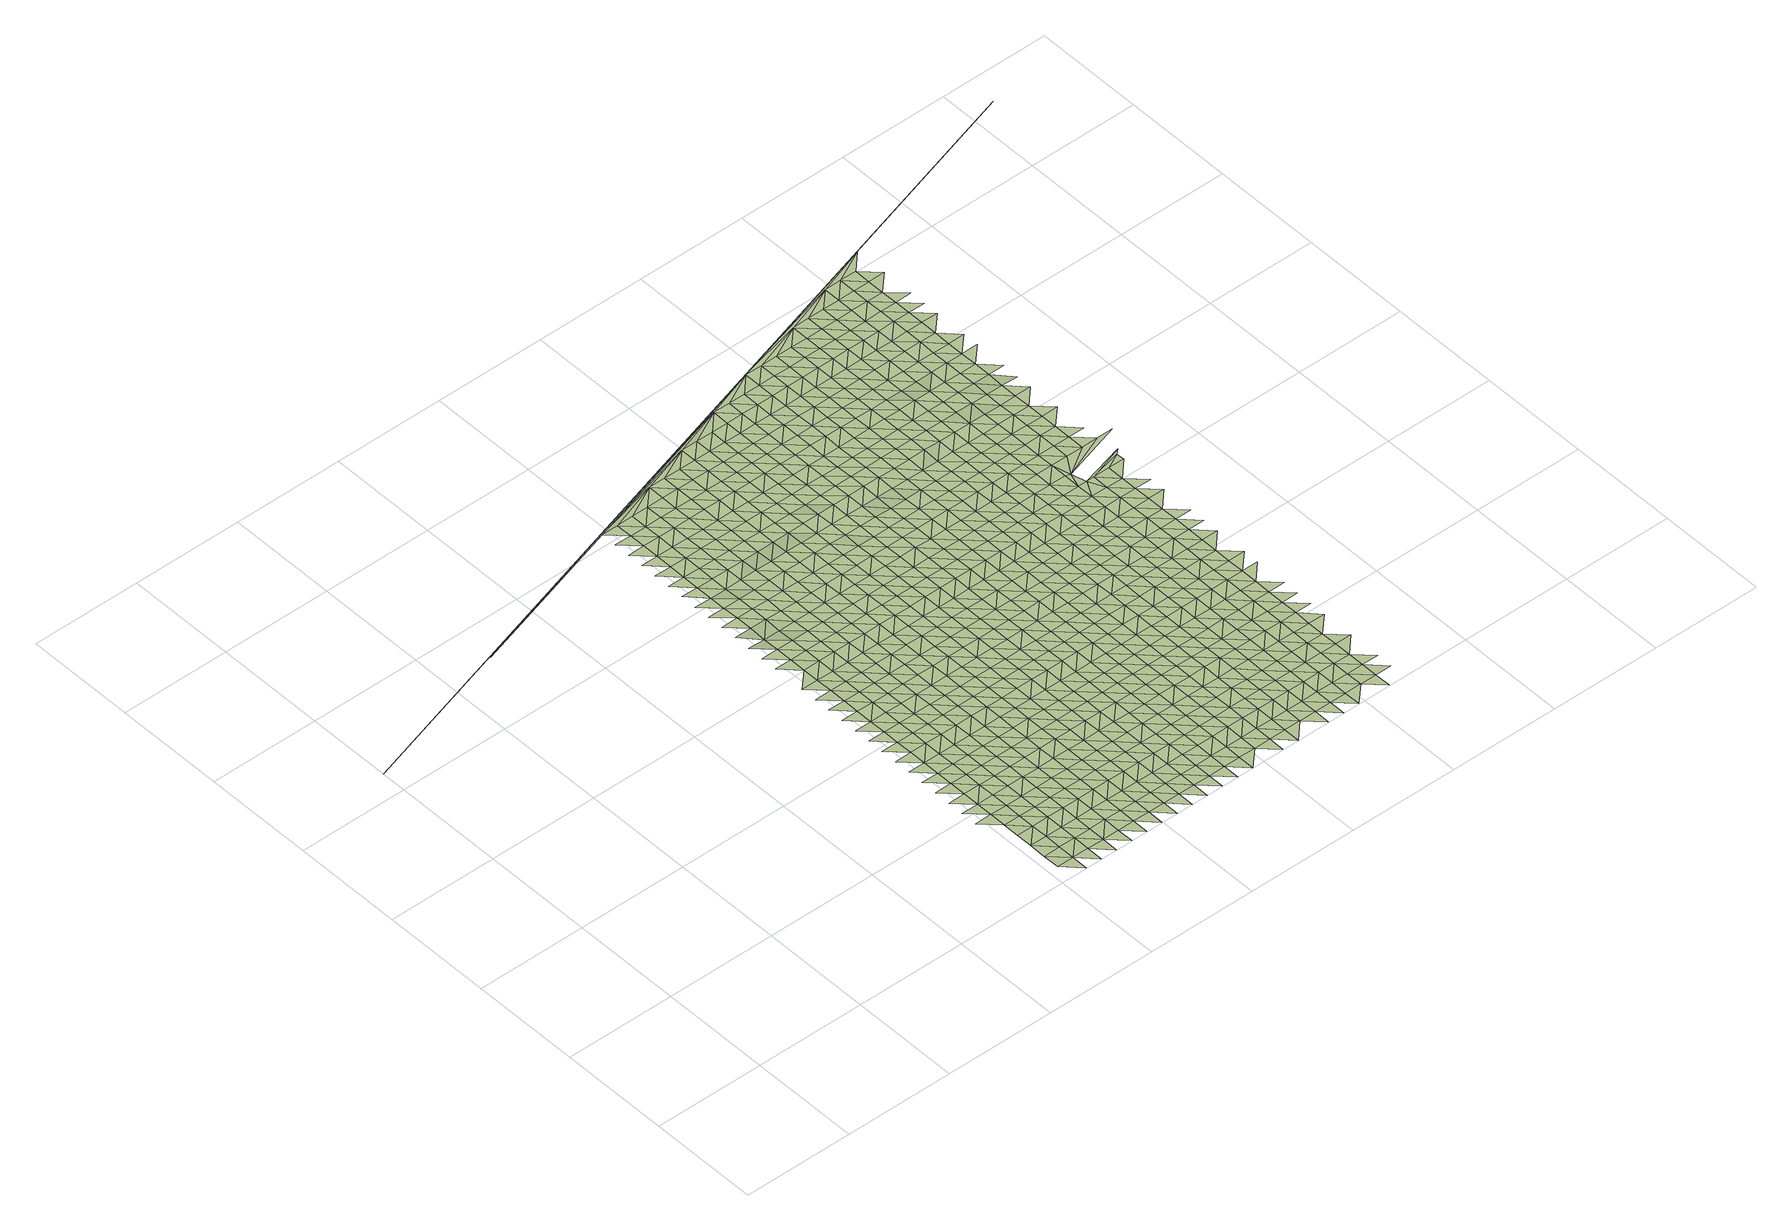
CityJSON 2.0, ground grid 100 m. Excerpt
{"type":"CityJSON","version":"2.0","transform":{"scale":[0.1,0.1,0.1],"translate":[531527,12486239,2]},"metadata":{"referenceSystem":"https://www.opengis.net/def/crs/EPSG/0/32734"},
"CityObjects":{
"terrain1":{"type":"TINRelief","geometry":[{"type":"CompositeSurface","lod":"1","boundaries":[[[0,1,2]],[[3,2,1]],[[4,5,0]],[[2,4,0]],[[6,7,8]],[[9,5,10]],[[4,11,5]],[[9,10,8]],[[12,13,6]],[[5,11,10]],[[4,2,14]],[[2,15,16]],[[6,8,17]],[[18,19,12]],[[11,4,14]],[[8,10,17]],[[2,16,14]],[[12,6,20]],[[21,22,18]],[[17,20,6]],[[11,23,10]],[[14,24,11]],[[25,26,21]],[[18,12,27]],[[10,23,17]],[[12,20,28]],[[11,24,23]],[[16,29,14]],[[18,27,21]],[[30,31,25]],[[12,28,27]],[[32,29,16]],[[20,17,33]],[[24,14,34]],[[33,17,23]],[[25,21,35]],[[36,37,30]],[[29,34,14]],[[28,20,38]],[[21,27,35]],[[38,20,33]],[[30,25,39]],[[23,24,40]],[[41,36,42]],[[34,43,24]],[[28,44,27]],[[35,39,25]],[[23,40,33]],[[44,28,38]],[[24,43,40]],[[45,46,42]],[[36,30,47]],[[27,48,35]],[[34,29,49]],[[30,39,50]],[[51,52,29]],[[38,33,53]],[[48,27,44]],[[36,47,42]],[[43,34,49]],[[54,55,45]],[[30,50,47]],[[33,40,53]],[[29,52,49]],[[39,35,56]],[[56,35,48]],[[45,42,57]],[[58,44,38]],[[59,60,54]],[[53,61,38]],[[39,62,50]],[[43,63,40]],[[42,47,57]],[[49,64,43]],[[44,58,48]],[[39,56,62]],[[58,38,61]],[[54,45,65]],[[40,63,53]],[[66,59,67]],[[43,64,63]],[[49,52,68]],[[57,65,45]],[[50,69,47]],[[56,48,70]],[[62,71,50]],[[72,68,52]],[[61,53,73]],[[74,75,67]],[[58,70,48]],[[59,54,76]],[[47,69,57]],[[77,64,49]],[[54,65,78]],[[50,71,69]],[[73,53,63]],[[62,56,79]],[[68,77,49]],[[59,76,67]],[[61,80,58]],[[81,74,82]],[[54,78,76]],[[70,79,56]],[[65,57,83]],[[80,61,73]],[[84,71,62]],[[63,64,85]],[[86,81,82]],[[83,57,69]],[[77,87,64]],[[74,67,88]],[[89,70,58]],[[79,84,62]],[[78,65,90]],[[63,85,73]],[[67,76,88]],[[89,58,80]],[[64,87,85]],[[77,68,91]],[[90,65,83]],[[74,92,82]],[[69,71,93]],[[70,94,79]],[[95,96,86]],[[84,97,71]],[[68,98,91]],[[78,99,76]],[[80,73,100]],[[92,74,88]],[[94,70,89]],[[69,93,83]],[[87,77,101]],[[99,78,90]],[[71,97,93]],[[73,85,100]],[[84,79,102]],[[103,104,95]],[[91,101,77]],[[105,86,82]],[[76,106,88]],[[89,80,107]],[[92,108,82]],[[79,94,102]],[[90,83,109]],[[106,76,99]],[[100,107,80]],[[86,105,95]],[[97,84,110]],[[87,111,85]],[[112,113,103]],[[105,82,108]],[[83,93,109]],[[87,101,114]],[[115,92,88]],[[102,110,84]],[[94,89,116]],[[85,111,100]],[[115,88,106]],[[89,107,117]],[[87,114,111]],[[103,95,118]],[[99,90,119]],[[101,91,120]],[[121,122,112]],[[109,123,90]],[[108,92,124]],[[93,97,125]],[[94,116,102]],[[95,105,118]],[[97,110,126]],[[89,117,116]],[[120,91,127]],[[106,99,119]],[[107,100,128]],[[92,115,124]],[[119,90,123]],[[112,103,129]],[[93,125,109]],[[114,101,130]],[[131,132,121]],[[97,126,125]],[[128,100,111]],[[110,102,133]],[[118,129,103]],[[130,101,120]],[[105,108,134]],[[106,135,115]],[[117,107,136]],[[124,137,108]],[[133,102,116]],[[123,109,138]],[[139,140,131]],[[119,135,106]],[[136,107,128]],[[121,112,141]],[[105,134,118]],[[126,110,142]],[[111,114,143]],[[112,129,144]],[[134,108,137]],[[138,109,125]],[[114,130,145]],[[124,115,146]],[[142,110,133]],[[121,141,131]],[[123,147,119]],[[116,117,148]],[[111,143,128]],[[149,150,139]],[[112,144,141]],[[135,146,115]],[[117,136,151]],[[114,145,143]],[[129,118,152]],[[130,120,153]],[[147,123,138]],[[154,137,124]],[[125,126,155]],[[133,116,148]],[[152,118,134]],[[126,142,156]],[[117,151,148]],[[120,157,153]],[[139,131,158]],[[119,159,135]],[[136,128,160]],[[161,162,149]],[[146,154,124]],[[144,129,163]],[[125,155,138]],[[130,164,145]],[[131,141,158]],[[119,147,159]],[[126,156,155]],[[128,143,160]],[[163,129,152]],[[164,130,153]],[[165,149,139]],[[166,134,137]],[[167,146,135]],[[142,133,168]],[[136,169,151]],[[170,171,161]],[[154,172,137]],[[148,173,133]],[[144,174,141]],[[147,138,175]],[[158,165,139]],[[167,135,159]],[[169,136,160]],[[134,166,152]],[[168,156,142]],[[143,145,176]],[[174,144,163]],[[166,137,172]],[[138,155,175]],[[133,173,168]],[[164,177,145]],[[149,178,161]],[[148,151,179]],[[180,170,181]],[[141,182,158]],[[154,146,183]],[[147,184,159]],[[143,176,160]],[[165,178,149]],[[146,167,185]],[[169,179,151]],[[145,177,176]],[[163,152,186]],[[187,155,156]],[[188,164,153]],[[182,141,174]],[[184,147,175]],[[189,170,161]],[[172,154,183]],[[190,173,148]],[[191,192,181]],[[152,166,186]],[[146,185,183]],[[156,168,187]],[[153,193,188]],[[194,165,158]],[[195,169,160]],[[161,178,189]],[[179,190,148]],[[174,163,196]],[[167,159,197]],[[155,198,175]],[[177,164,199]],[[194,158,182]],[[184,200,159]],[[195,160,176]],[[168,173,201]],[[202,203,191]],[[186,196,163]],[[198,155,187]],[[164,188,199]],[[181,170,204]],[[178,165,205]],[[166,172,206]],[[185,167,197]],[[179,169,207]],[[170,189,208]],[[183,209,172]],[[197,159,200]],[[190,201,173]],[[210,182,174]],[[211,184,175]],[[165,194,205]],[[169,195,207]],[[191,181,204]],[[166,206,186]],[[168,212,187]],[[176,177,213]],[[214,202,215]],[[170,208,204]],[[174,196,210]],[[206,172,209]],[[211,175,198]],[[199,216,177]],[[185,217,183]],[[201,212,168]],[[189,178,218]],[[219,194,182]],[[200,184,220]],[[221,190,179]],[[176,213,195]],[[205,222,178]],[[197,217,185]],[[207,223,179]],[[177,216,213]],[[196,186,224]],[[225,198,187]],[[199,188,226]],[[227,228,215]],[[210,219,182]],[[184,211,220]],[[202,191,229]],[[208,189,218]],[[209,183,230]],[[190,221,201]],[[204,231,191]],[[222,218,178]],[[224,186,206]],[[212,225,187]],[[179,223,221]],[[226,188,232]],[[205,194,233]],[[207,195,234]],[[217,230,183]],[[215,202,229]],[[196,235,210]],[[197,200,236]],[[237,211,198]],[[238,216,199]],[[191,231,229]],[[219,233,194]],[[220,239,200]],[[234,195,213]],[[208,240,204]],[[212,201,241]],[[235,196,224]],[[225,237,198]],[[226,238,199]],[[242,222,205]],[[243,206,209]],[[217,197,236]],[[244,223,207]],[[218,240,208]],[[230,245,209]],[[236,200,239]],[[201,221,241]],[[246,247,228]],[[227,215,248]],[[219,210,249]],[[220,211,250]],[[233,242,205]],[[234,244,207]],[[231,204,251]],[[206,243,224]],[[225,212,252]],[[216,253,213]],[[229,248,215]],[[235,249,210]],[[243,209,245]],[[237,250,211]],[[238,254,216]],[[240,251,204]],[[241,252,212]],[[255,218,222]],[[256,233,219]],[[230,217,257]],[[258,239,220]],[[221,223,259]],[[253,234,213]],[[242,260,222]],[[236,261,217]],[[244,262,223]],[[216,254,253]],[[235,224,263]],[[238,226,264]],[[248,265,227]],[[256,219,249]],[[250,258,220]],[[229,231,266]],[[218,255,240]],[[245,230,257]],[[237,225,267]],[[221,259,241]],[[251,268,231]],[[255,222,260]],[[263,224,243]],[[217,261,257]],[[225,252,269]],[[223,262,259]],[[226,270,264]],[[236,239,271]],[[228,227,272]],[[248,229,266]],[[242,233,273]],[[274,249,235]],[[237,267,250]],[[244,234,275]],[[254,238,276]],[[231,268,266]],[[233,256,277]],[[258,271,239]],[[225,269,267]],[[234,253,278]],[[251,240,279]],[[252,241,280]],[[263,274,235]],[[264,276,238]],[[260,242,273]],[[243,245,281]],[[282,261,236]],[[262,244,275]],[[240,255,279]],[[233,277,273]],[[257,283,245]],[[280,241,259]],[[234,278,275]],[[258,250,284]],[[254,285,253]],[[271,282,236]],[[265,248,286]],[[268,251,287]],[[256,249,288]],[[281,263,243]],[[269,252,289]],[[266,290,248]],[[274,291,249]],[[281,245,283]],[[250,267,284]],[[285,254,276]],[[257,261,292]],[[279,287,251]],[[289,252,280]],[[265,272,227]],[[255,260,293]],[[277,256,288]],[[271,258,294]],[[295,259,262]],[[278,253,296]],[[248,290,286]],[[273,297,260]],[[288,249,291]],[[282,292,261]],[[275,298,262]],[[266,268,299]],[[300,276,264]],[[284,294,258]],[[296,253,285]],[[255,293,279]],[[274,263,301]],[[302,283,257]],[[269,303,267]],[[259,295,280]],[[268,287,299]],[[293,260,297]],[[263,281,304]],[[269,289,305]],[[262,298,295]],[[306,300,264]],[[277,307,273]],[[278,308,275]],[[292,302,257]],[[309,290,266]],[[291,274,301]],[[282,271,310]],[[267,303,284]],[[288,307,277]],[[263,304,301]],[[271,294,311]],[[269,305,303]],[[308,278,296]],[[287,279,312]],[[283,313,281]],[[289,280,314]],[[315,285,276]],[[299,309,266]],[[300,316,276]],[[297,273,317]],[[282,310,292]],[[298,275,318]],[[312,279,293]],[[302,313,283]],[[271,311,310]],[[280,295,314]],[[265,286,272]],[[286,290,319]],[[294,284,320]],[[285,315,296]],[[307,317,273]],[[318,275,308]],[[315,276,316]],[[287,321,299]],[[288,291,322]],[[323,304,281]],[[289,324,305]],[[309,319,290]],[[301,325,291]],[[320,284,303]],[[302,292,326]],[[298,327,295]],[[300,306,328]],[[321,287,312]],[[313,323,281]],[[324,289,314]],[[329,293,297]],[[307,288,322]],[[311,294,330]],[[308,296,331]],[[317,332,297]],[[322,291,325]],[[292,310,326]],[[327,298,318]],[[309,299,333]],[[301,304,334]],[[316,300,328]],[[319,335,286]],[[330,294,320]],[[296,315,331]],[[293,329,312]],[[313,302,336]],[[303,305,337]],[[295,338,314]],[[321,333,299]],[[329,297,332]],[[323,334,304]],[[324,339,305]],[[311,340,310]],[[341,318,308]],[[272,286,335]],[[326,336,302]],[[338,295,327]],[[342,319,309]],[[317,307,343]],[[344,325,301]],[[303,337,320]],[[322,345,307]],[[340,311,330]],[[305,339,337]],[[331,341,308]],[[321,312,346]],[[347,324,314]],[[315,316,348]],[[272,349,228]],[[342,309,333]],[[334,344,301]],[[328,350,316]],[[332,317,343]],[[323,313,351]],[[310,352,326]],[[318,353,327]],[[346,312,329]],[[307,345,343]],[[313,336,354]],[[314,338,347]],[[322,325,355]],[[330,320,356]],[[315,348,331]],[[352,310,340]],[[341,353,318]],[[348,316,350]],[[335,319,357]],[[358,333,321]],[[323,351,334]],[[339,324,359]],[[319,342,360]],[[344,355,325]],[[313,354,351]],[[320,337,356]],[[336,326,361]],[[362,338,327]],[[346,358,321]],[[324,347,359]],[[272,335,357]],[[329,332,363]],[[364,345,322]],[[365,341,331]],[[319,360,357]],[[343,366,332]],[[361,326,352]],[[327,353,362]],[[344,334,367]],[[368,340,330]],[[369,350,328]],[[355,364,322]],[[356,370,330]],[[365,331,348]],[[342,333,371]],[[363,346,329]],[[336,372,354]],[[337,339,373]],[[347,338,374]],[[358,375,333]],[[363,332,366]],[[334,351,367]],[[359,376,339]],[[328,377,369]],[[343,345,378]],[[340,368,352]],[[353,341,379]],[[336,361,372]],[[368,330,370]],[[362,374,338]],[[360,342,371]],[[355,344,380]],[[337,373,356]],[[357,381,272]],[[371,333,375]],[[364,378,345]],[[339,376,373]],[[341,365,379]],[[359,347,382]],[[383,348,350]],[[367,380,344]],[[369,384,350]],[[358,346,385]],[[386,366,343]],[[354,387,351]],[[361,352,388]],[[346,363,389]],[[372,390,354]],[[374,382,347]],[[360,391,357]],[[370,356,392]],[[362,353,393]],[[348,383,365]],[[378,386,343]],[[368,388,352]],[[379,394,353]],[[383,350,384]],[[375,358,385]],[[364,355,395]],[[351,387,367]],[[396,376,359]],[[371,391,360]],[[346,389,385]],[[355,380,397]],[[354,390,387]],[[392,356,373]],[[363,366,398]],[[372,361,399]],[[374,362,393]],[[382,396,359]],[[393,353,394]],[[381,357,400]],[[364,395,378]],[[370,401,368]],[[379,365,402]],[[386,398,366]],[[355,397,395]],[[388,399,361]],[[380,367,403]],[[404,384,369]],[[391,400,357]],[[401,370,392]],[[383,402,365]],[[371,375,405]],[[406,389,363]],[[407,390,372]],[[373,376,408]],[[382,374,409]],[[385,410,375]],[[403,367,387]],[[396,411,376]],[[404,369,412]],[[381,349,272]],[[386,378,413]],[[368,414,388]],[[415,394,379]],[[398,406,363]],[[399,407,372]],[[393,409,374]],[[391,371,405]],[[397,380,416]],[[373,408,392]],[[400,417,381]],[[405,375,410]],[[378,395,413]],[[368,401,414]],[[376,411,408]],[[402,415,379]],[[385,389,418]],[[396,382,419]],[[383,384,420]],[[416,380,403]],[[384,404,421]],[[398,386,422]],[[387,390,423]],[[424,399,388]],[[394,425,393]],[[406,418,389]],[[407,426,390]],[[382,409,419]],[[397,427,395]],[[401,392,428]],[[420,402,383]],[[349,429,228]],[[413,422,386]],[[424,388,414]],[[415,425,394]],[[420,384,421]],[[400,391,430]],[[431,410,385]],[[387,423,403]],[[411,396,432]],[[405,433,391]],[[427,397,416]],[[390,426,423]],[[392,408,428]],[[434,409,393]],[[404,412,435]],[[418,431,385]],[[419,432,396]],[[349,381,417]],[[417,400,430]],[[406,398,436]],[[395,437,413]],[[407,399,438]],[[401,439,414]],[[391,433,430]],[[398,422,440]],[[399,424,441]],[[425,434,393]],[[405,410,442]],[[416,403,443]],[[444,408,411]],[[415,402,445]],[[435,421,404]],[[437,395,427]],[[439,401,428]],[[402,420,446]],[[406,436,418]],[[426,407,438]],[[419,409,447]],[[431,442,410]],[[398,440,436]],[[403,423,443]],[[399,441,438]],[[411,432,444]],[[422,413,448]],[[425,415,445]],[[434,447,409]],[[402,446,445]],[[449,433,405]],[[424,414,450]],[[408,451,428]],[[430,452,417]],[[448,413,437]],[[439,453,414]],[[431,418,454]],[[455,427,416]],[[456,432,419]],[[420,421,457]],[[442,449,405]],[[443,458,416]],[[451,408,444]],[[421,435,459]],[[422,460,440]],[[426,461,423]],[[441,424,450]],[[452,349,417]],[[418,436,454]],[[438,462,426]],[[450,414,453]],[[447,456,419]],[[430,433,463]],[[427,455,437]],[[464,439,428]],[[465,434,425]],[[446,420,457]],[[422,448,460]],[[455,416,458]],[[445,466,425]],[[457,421,459]],[[442,431,467]],[[423,461,443]],[[432,468,444]],[[449,463,433]],[[426,462,461]],[[464,428,451]],[[441,469,438]],[[434,465,447]],[[454,467,431]],[[456,468,432]],[[425,466,465]],[[470,452,430]],[[440,471,436]],[[448,437,472]],[[453,439,473]],[[446,474,445]],[[460,475,440]],[[450,469,441]],[[458,443,476]],[[477,451,444]],[[478,459,435]],[[463,470,430]],[[455,472,437]],[[439,464,473]],[[457,474,446]],[[449,442,479]],[[436,471,454]],[[462,438,480]],[[456,447,481]],[[442,467,482]],[[440,475,471]],[[476,443,461]],[[468,477,444]],[[435,483,478]],[[460,448,484]],[[466,445,485]],[[469,480,438]],[[447,465,481]],[[486,349,452]],[[449,479,463]],[[458,487,455]],[[450,453,488]],[[489,464,451]],[[470,490,452]],[[442,482,479]],[[472,484,448]],[[473,491,453]],[[474,485,445]],[[467,454,492]],[[493,468,456]],[[494,457,459]],[[487,458,476]],[[477,489,451]],[[459,478,495]],[[496,475,460]],[[461,462,497]],[[469,450,488]],[[486,452,490]],[[492,454,471]],[[480,498,462]],[[488,453,491]],[[481,493,456]],[[470,463,499]],[[500,472,455]],[[473,464,501]],[[465,466,502]],[[457,494,474]],[[484,496,460]],[[485,503,466]],[[494,459,495]],[[482,467,504]],[[461,497,476]],[[468,505,477]],[[463,479,499]],[[500,455,487]],[[462,498,497]],[[489,501,464]],[[465,502,481]],[[228,429,246]],[[504,467,492]],[[493,505,468]],[[466,503,502]],[[490,470,506]],[[471,475,507]],[[472,508,484]],[[480,469,509]],[[510,491,473]],[[485,474,511]],[[496,512,475]],[[488,513,469]],[[482,514,479]],[[487,476,515]],[[478,516,495]],[[499,506,470]],[[508,472,500]],[[501,510,473]],[[474,494,511]],[[471,507,492]],[[498,480,509]],[[477,517,489]],[[481,518,493]],[[514,482,504]],[[475,512,507]],[[476,497,515]],[[469,513,509]],[[505,519,477]],[[478,520,516]],[[496,484,521]],[[488,491,522]],[[503,485,523]],[[518,481,502]],[[486,490,524]],[[479,525,499]],[[500,487,526]],[[490,506,527]],[[484,508,521]],[[510,522,491]],[[477,519,517]],[[511,523,485]],[[504,492,528]],[[501,489,529]],[[505,493,530]],[[494,495,531]],[[525,479,514]],[[515,526,487]],[[516,532,495]],[[349,486,429]],[[512,496,533]],[[498,534,497]],[[535,513,488]],[[502,503,536]],[[524,490,527]],[[492,507,528]],[[509,537,498]],[[493,518,530]],[[506,499,538]],[[510,501,529]],[[494,531,511]],[[521,533,496]],[[522,535,488]],[[489,517,529]],[[503,523,536]],[[531,495,532]],[[508,500,539]],[[497,534,515]],[[519,505,540]],[[538,499,525]],[[500,526,541]],[[498,537,534]],[[542,514,504]],[[509,513,543]],[[544,518,502]],[[528,545,504]],[[530,540,505]],[[506,546,527]],[[507,512,547]],[[508,539,521]],[[523,511,548]],[[512,533,549]],[[500,541,539]],[[535,543,513]],[[536,544,502]],[[514,542,525]],[[526,515,550]],[[551,522,510]],[[517,519,552]],[[532,516,553]],[[506,538,546]],[[542,504,545]],[[529,554,510]],[[548,511,531]],[[507,547,528]],[[555,537,509]],[[530,518,556]],[[512,549,547]],[[550,515,534]],[[552,519,540]],[[557,553,516]],[[486,524,429]],[[533,521,558]],[[522,551,535]],[[523,559,536]],[[543,555,509]],[[510,554,551]],[[544,556,518]],[[560,524,527]],[[538,525,561]],[[526,562,541]],[[529,517,563]],[[546,564,527]],[[558,521,539]],[[559,523,548]],[[545,528,565]],[[566,540,530]],[[567,531,532]],[[542,561,525]],[[562,526,550]],[[563,517,552]],[[553,568,532]],[[549,533,569]],[[534,537,570]],[[543,535,571]],[[544,536,572]],[[560,527,564]],[[565,528,547]],[[555,573,537]],[[556,566,530]],[[546,538,574]],[[575,554,529]],[[531,567,548]],[[569,533,558]],[[535,551,571]],[[559,572,536]],[[567,532,568]],[[545,576,542]],[[539,541,577]],[[534,570,550]],[[561,574,538]],[[541,562,578]],[[537,573,570]],[[563,575,529]],[[579,555,543]],[[552,540,580]],[[581,556,544]],[[553,557,582]],[[524,560,429]],[[576,545,565]],[[566,583,540]],[[584,564,546]],[[547,549,585]],[[558,539,577]],[[586,587,246]],[[559,548,588]],[[549,569,589]],[[541,578,577]],[[571,579,543]],[[581,544,572]],[[542,590,561]],[[550,591,562]],[[551,554,592]],[[580,563,552]],[[568,553,582]],[[574,584,546]],[[575,593,554]],[[580,540,583]],[[588,548,567]],[[547,585,565]],[[555,594,573]],[[542,576,590]],[[549,589,585]],[[550,570,591]],[[551,592,571]],[[566,556,595]],[[596,572,559]],[[579,594,555]],[[554,593,592]],[[556,581,597]],[[560,564,598]],[[599,574,561]],[[569,558,600]],[[562,601,578]],[[584,602,564]],[[577,603,558]],[[588,596,559]],[[576,565,604]],[[575,563,605]],[[583,566,595]],[[567,568,606]],[[599,561,590]],[[562,591,601]],[[563,580,607]],[[556,597,595]],[[582,608,568]],[[598,429,560]],[[600,589,569]],[[570,573,609]],[[571,610,579]],[[598,564,602]],[[565,585,604]],[[558,603,600]],[[594,611,573]],[[577,578,612]],[[593,575,605]],[[581,572,613]],[[606,588,567]],[[610,571,592]],[[563,607,605]],[[596,614,572]],[[606,568,608]],[[584,574,615]],[[576,616,590]],[[570,609,591]],[[574,599,617]],[[601,612,578]],[[573,611,609]],[[618,585,589]],[[580,583,619]],[[597,581,613]],[[616,576,604]],[[595,620,583]],[[613,572,614]],[[602,584,615]],[[621,603,577]],[[594,579,622]],[[593,623,592]],[[429,598,624]],[[574,617,615]],[[589,600,618]],[[610,625,579]],[[626,601,591]],[[607,580,619]],[[596,588,627]],[[628,608,582]],[[612,621,577]],[[605,623,593]],[[619,583,620]],[[588,606,629]],[[599,590,630]],[[585,631,604]],[[611,594,622]],[[597,632,595]],[[616,633,590]],[[626,591,609]],[[579,625,622]],[[634,628,582]],[[600,603,635]],[[610,592,636]],[[614,596,627]],[[631,585,618]],[[613,632,597]],[[588,629,627]],[[598,602,637]],[[617,599,630]],[[612,601,638]],[[607,639,605]],[[608,640,606]],[[615,641,602]],[[630,590,633]],[[621,635,603]],[[592,623,636]],[[642,616,604]],[[620,595,643]],[[601,626,638]],[[639,607,619]],[[628,640,608]],[[624,598,637]],[[600,644,618]],[[609,611,645]],[[646,625,610]],[[637,602,641]],[[642,604,631]],[[622,647,611]],[[632,643,595]],[[617,648,615]],[[623,605,649]],[[613,614,650]],[[651,629,606]],[[635,644,600]],[[636,646,610]],[[627,652,614]],[[633,616,653]],[[654,621,612]],[[609,645,626]],[[630,648,617]],[[638,655,612]],[[611,647,645]],[[649,605,639]],[[640,651,606]],[[429,624,246]],[[656,631,618]],[[622,625,657]],[[658,619,620]],[[632,613,650]],[[616,642,653]],[[643,659,620]],[[650,614,652]],[[641,615,660]],[[621,654,635]],[[623,661,636]],[[627,629,662]],[[663,624,637]],[[644,656,618]],[[612,655,654]],[[646,657,625]],[[638,626,664]],[[619,658,639]],[[640,628,665]],[[648,660,615]],[[623,649,661]],[[658,620,659]],[[651,662,629]],[[630,633,666]],[[667,642,631]],[[668,647,622]],[[653,669,633]],[[664,626,645]],[[644,635,670]],[[643,632,671]],[[672,652,627]],[[656,667,631]],[[657,668,622]],[[650,673,632]],[[674,637,641]],[[648,630,666]],[[675,655,638]],[[646,636,676]],[[649,639,677]],[[678,651,640]],[[660,679,641]],[[666,633,669]],[[635,654,670]],[[661,680,636]],[[662,672,627]],[[653,642,681]],[[659,643,671]],[[664,675,638]],[[658,677,639]],[[632,673,671]],[[246,624,663]],[[637,674,663]],[[656,644,682]],[[647,683,645]],[[646,676,657]],[[650,652,684]],[[674,641,679]],[[667,681,642]],[[668,685,647]],[[636,680,676]],[[661,649,686]],[[670,682,644]],[[672,684,652]],[[660,648,687]],[[688,669,653]],[[654,655,689]],[[683,664,645]],[[662,651,690]],[[666,691,648]],[[675,692,655]],[[647,685,683]],[[677,686,649]],[[668,657,693]],[[658,659,694]],[[695,673,650]],[[681,688,653]],[[671,696,659]],[[679,660,687]],[[667,656,697]],[[654,689,670]],[[698,680,661]],[[672,662,690]],[[674,699,663]],[[648,691,687]],[[656,682,700]],[[655,692,689]],[[657,676,693]],[[684,695,650]],[[666,669,701]],[[694,677,658]],[[686,698,661]],[[694,659,696]],[[667,697,681]],[[675,664,702]],[[685,668,703]],[[671,673,704]],[[663,699,246]],[[688,701,669]],[[656,700,697]],[[664,683,705]],[[682,670,706]],[[680,707,676]],[[693,703,668]],[[695,704,673]],[[674,679,708]],[[709,691,666]],[[692,675,702]],[[710,684,672]],[[687,711,679]],[[706,670,689]],[[664,705,702]],[[680,698,707]],[[688,681,712]],[[685,713,683]],[[686,677,714]],[[715,696,671]],[[701,709,666]],[[677,694,716]],[[708,699,674]],[[700,682,717]],[[676,718,693]],[[684,710,695]],[[708,679,711]],[[681,697,712]],[[713,685,703]],[[704,715,671]],[[687,691,719]],[[698,686,714]],[[717,682,706]],[[707,718,676]],[[677,716,714]],[[701,688,720]],[[721,689,692]],[[705,683,722]],[[694,696,723]],[[709,719,691]],[[702,724,692]],[[703,693,725]],[[704,695,726]],[[712,720,688]],[[722,683,713]],[[715,723,696]],[[246,699,727]],[[728,711,687]],[[700,729,697]],[[689,721,706]],[[699,708,730]],[[700,717,731]],[[692,724,721]],[[718,725,693]],[[705,732,702]],[[707,698,733]],[[734,716,694]],[[719,728,687]],[[714,735,698]],[[709,701,736]],[[697,729,712]],[[737,715,704]],[[699,730,727]],[[701,720,738]],[[700,731,729]],[[732,705,722]],[[723,734,694]],[[717,706,739]],[[740,713,703]],[[718,707,733]],[[725,741,703]],[[733,698,735]],[[708,711,742]],[[709,736,719]],[[724,702,743]],[[714,716,744]],[[728,745,711]],[[701,738,736]],[[706,721,739]],[[720,712,746]],[[713,740,722]],[[715,747,723]],[[743,702,732]],[[740,703,741]],[[734,744,716]],[[730,708,742]],[[717,748,731]],[[742,711,745]],[[746,712,729]],[[728,719,749]],[[724,750,721]],[[725,718,751]],[[752,735,714]],[[748,717,739]],[[733,753,718]],[[738,720,754]],[[732,722,755]],[[719,736,749]],[[750,724,743]],[[744,752,714]],[[730,756,727]],[[741,725,751]],[[723,757,734]],[[754,720,746]],[[722,740,755]],[[718,753,751]],[[745,728,758]],[[729,731,759]],[[721,760,739]],[[733,735,761]],[[756,730,742]],[[748,762,731]],[[738,763,736]],[[743,732,764]],[[749,758,728]],[[721,750,760]],[[752,761,735]],[[729,759,746]],[[744,734,765]],[[763,738,754]],[[731,762,759]],[[755,764,732]],[[766,748,739]],[[740,741,767]],[[768,753,733]],[[769,727,756]],[[751,770,741]],[[771,742,745]],[[736,772,749]],[[752,744,765]],[[745,758,773]],[[766,739,760]],[[761,768,733]],[[754,746,774]],[[750,743,775]],[[740,767,755]],[[727,776,246]],[[772,736,763]],[[743,764,777]],[[767,741,770]],[[742,771,756]],[[762,748,778]],[[751,753,779]],[[771,745,773]],[[746,759,774]],[[758,749,780]],[[760,750,775]],[[748,766,778]],[[743,777,775]],[[768,779,753]],[[764,755,781]],[[782,761,752]],[[780,749,772]],[[769,756,783]],[[763,754,784]],[[785,770,751]],[[774,786,754]],[[755,767,787]],[[764,788,777]],[[755,787,781]],[[758,789,773]],[[790,759,762]],[[766,760,791]],[[761,782,768]],[[756,771,783]],[[778,792,762]],[[788,764,781]],[[779,785,751]],[[772,763,784]],[[758,780,789]],[[784,754,786]],[[775,791,760]],[[775,777,788]],[[776,727,769]],[[759,790,774]],[[767,770,793]],[[762,792,790]],[[766,794,778]],[[779,768,795]],[[783,796,769]],[[785,793,770]],[[771,773,797]],[[772,798,780]],[[781,787,799]],[[789,800,773]],[[791,794,766]],[[786,774,801]],[[802,787,767]],[[784,798,772]],[[771,797,783]],[[775,788,803]],[[792,778,804]],[[785,779,805]],[[797,773,800]],[[801,774,790]],[[793,802,767]],[[789,780,806]],[[791,775,803]],[[794,804,778]],[[786,807,784]],[[799,787,808]],[[806,780,798]],[[776,769,796]],[[796,783,809]],[[792,810,790]],[[807,786,801]],[[802,808,787]],[[811,800,789]],[[793,785,812]],[[809,783,797]],[[792,804,810]],[[798,784,813]],[[794,791,814]],[[806,811,789]],[[803,815,791]],[[793,812,802]],[[813,784,807]],[[808,816,799]],[[817,803,788]],[[801,790,818]],[[804,794,814]],[[819,796,809]],[[790,810,820]],[[799,821,781]],[[791,815,814]],[[822,797,800]],[[806,798,823]],[[811,824,800]],[[807,801,818]],[[825,808,802]],[[776,796,819]],[[823,798,813]],[[790,820,818]],[[797,822,809]],[[822,800,824]],[[810,804,826]],[[817,815,803]],[[827,799,816]],[[828,246,776]],[[814,829,804]],[[811,806,830]],[[807,831,813]],[[806,823,832]],[[819,809,833]],[[820,810,826]],[[834,816,808]],[[788,835,817]],[[831,807,818]],[[826,804,829]],[[824,811,830]],[[814,815,836]],[[809,822,833]],[[806,832,830]],[[817,836,815]],[[776,819,837]],[[821,799,827]],[[823,813,838]],[[820,839,818]],[[831,840,813]],[[841,829,814]],[[833,837,819]],[[839,820,826]],[[816,834,827]],[[822,824,842]],[[832,823,838]],[[830,843,824]],[[813,840,838]],[[836,841,814]],[[844,831,818]],[[822,842,833]],[[845,835,788]],[[826,829,846]],[[776,837,847]],[[842,824,843]],[[844,818,839]],[[832,848,830]],[[817,835,836]],[[841,846,829]],[[840,831,849]],[[838,848,832]],[[837,833,850]],[[851,839,826]],[[831,844,849]],[[843,830,852]],[[853,841,836]],[[850,833,842]],[[846,851,826]],[[848,852,830]],[[837,854,847]],[[838,840,855]],[[856,844,839]],[[849,857,840]],[[854,837,850]],[[851,856,839]],[[858,842,843]],[[848,838,855]],[[846,841,859]],[[852,860,843]],[[840,857,855]],[[828,776,847]],[[849,844,861]],[[842,858,850]],[[851,846,859]],[[854,862,847]],[[858,843,860]],[[856,861,844]],[[852,848,863]],[[864,857,849]],[[855,865,848]],[[854,850,866]],[[867,246,828]],[[861,864,849]],[[860,852,863]],[[856,851,868]],[[866,850,858]],[[848,865,863]],[[855,857,869]],[[862,828,847]],[[870,862,854]],[[856,868,861]],[[864,869,857]],[[866,870,854]],[[858,860,871]],[[872,865,855]],[[863,873,860]],[[864,861,874]],[[869,872,855]],[[871,866,858]],[[870,875,862]],[[871,860,873]],[[863,865,876]],[[869,864,877]],[[828,862,875]],[[872,876,865]],[[870,866,878]],[[879,873,863]],[[866,871,880]],[[876,879,863]],[[875,870,878]],[[869,881,872]],[[866,880,878]],[[871,873,882]],[[879,882,873]],[[876,872,883]],[[828,875,884]],[[885,880,871]],[[878,886,875]],[[879,876,883]],[[882,885,871]],[[884,875,886]],[[878,880,887]],[[885,887,880]],[[888,882,879]],[[889,886,878]],[[882,888,885]],[[887,889,878]],[[884,886,890]],[[887,885,891]],[[889,890,886]],[[828,884,867]],[[889,887,892]],[[890,893,884]],[[890,889,894]],[[867,884,893]],[[890,894,893]]]}]}
},
"vertices":[
[3090,302,14],[3090,152,13],[3240,152,12],[3240,2,12],[3240,302,14],[3090,452,17],[3090,902,16],[2940,902,16],[3090,752,16],[3090,602,17],[3240,602,16],[3240,452,16],[3090,1052,16],[2940,1052,16],[3390,302,13],[3390,2,12],[3390,152,12],[3240,752,16],[3090,1202,15],[2940,1202,15],[3240,902,16],[3090,1352,16],[2940,1352,16],[3390,602,15],[3390,452,15],[3090,1502,16],[2940,1502,17],[3240,1202,15],[3240,1052,16],[3540,152,12],[3090,1652,17],[2940,1652,17],[3540,2,12],[3390,752,16],[3540,302,14],[3240,1352,15],[3090,1802,16],[2940,1802,16],[3390,902,16],[3240,1502,16],[3540,602,15],[2940,1952,16],[3090,1952,16],[3540,452,15],[3390,1052,16],[3090,2102,15],[2940,2102,15],[3240,1802,16],[3390,1202,15],[3690,302,15],[3240,1652,16],[3690,2,11],[3690,152,12],[3540,752,17],[3090,2252,14],[2940,2252,15],[3390,1352,14],[3240,1952,16],[3540,1052,16],[3090,2402,15],[2940,2402,15],[3540,902,16],[3390,1502,16],[3690,602,16],[3690,452,16],[3240,2102,16],[2940,2552,15],[3090,2552,15],[3841,152,12],[3390,1802,16],[3540,1202,16],[3390,1652,16],[3841,2,11],[3690,752,17],[3090,2702,15],[2940,2702,15],[3240,2402,15],[3841,302,15],[3240,2252,14],[3540,1352,15],[3690,902,17],[2940,2852,14],[3090,2852,14],[3390,1952,16],[3540,1502,15],[3841,602,16],[3090,3002,13],[3841,452,16],[3240,2552,15],[3690,1052,16],[3390,2102,16],[3991,152,11],[3240,2702,15],[3540,1802,16],[3690,1202,16],[3090,3152,13],[2940,3152,12],[3540,1652,17],[3991,2,11],[3390,2252,15],[3841,752,17],[3991,302,14],[3690,1352,15],[3090,3302,13],[2940,3302,12],[3240,3002,14],[3390,2402,14],[3841,902,17],[3240,2852,14],[3540,1952,16],[3690,1502,15],[3991,602,16],[3090,3452,7],[2940,3452,11],[3991,452,16],[3390,2552,14],[3841,1202,16],[3841,1052,16],[3240,3152,14],[3540,2252,14],[4141,152,9],[3090,3602,15],[2940,3602,16],[3540,2102,16],[3390,2702,15],[3690,1802,16],[3690,1652,17],[4141,2,10],[3991,752,17],[3240,3302,14],[4141,302,12],[3090,3752,17],[2940,3752,16],[3841,1352,15],[3390,3002,14],[3540,2402,14],[3991,902,17],[3390,2852,13],[3690,1952,16],[3090,3902,12],[2940,3902,10],[3240,3602,14],[3841,1502,15],[4141,602,16],[3240,3452,6],[4141,452,16],[3540,2552,14],[3690,2102,16],[3991,1202,16],[3090,4052,7],[2940,4052,8],[3991,1052,17],[3390,3152,14],[4291,152,8],[3540,2702,14],[3841,1802,17],[3841,1652,17],[4291,2,9],[3240,3752,17],[3690,2252,14],[4141,752,17],[3090,4202,10],[2940,4202,13],[3390,3302,14],[4291,302,11],[3240,3902,14],[3540,3002,13],[3690,2402,14],[3991,1502,15],[4141,902,17],[3090,4352,12],[2940,4352,14],[3540,2852,13],[3991,1352,16],[3390,3452,8],[3841,1952,17],[4291,602,15],[4291,452,15],[3240,4052,7],[4141,1052,17],[2940,4502,15],[3090,4502,14],[3390,3602,12],[3690,2702,14],[3841,2102,16],[3690,2552,14],[3540,3152,14],[3991,1652,16],[4441,152,8],[3240,4202,8],[4141,1202,16],[3090,4652,14],[2940,4652,15],[4441,2,8],[3390,3752,16],[4291,752,17],[3540,3302,14],[3841,2402,15],[3991,1802,17],[4441,302,11],[3841,2252,15],[4141,1352,16],[3090,4802,13],[2940,4802,12],[3240,4502,12],[3390,3902,15],[3690,3002,13],[4291,902,18],[3240,4352,10],[3690,2852,13],[3540,3452,9],[3991,1952,17],[4141,1502,15],[4441,602,13],[2940,4952,13],[3090,4952,12],[4441,452,13],[3841,2552,14],[3390,4202,6],[3540,3602,8],[3991,2102,16],[4291,1202,17],[3390,4052,9],[4291,1052,17],[3690,3152,14],[4141,1652,15],[4592,152,8],[3090,5102,10],[2940,5102,11],[3240,4802,14],[3841,2702,14],[3240,4652,12],[4592,2,8],[3540,3752,14],[4441,752,16],[3690,3302,14],[3991,2402,15],[4141,1802,17],[4592,302,10],[3991,2252,16],[3390,4352,10],[4291,1352,16],[3540,3902,17],[3841,3002,13],[4441,902,18],[3841,2852,13],[4892,5697,13],[1438,4652,10],[3240,4952,11],[3690,3452,9],[4141,1952,17],[3390,4502,13],[4291,1502,15],[4592,602,13],[4592,452,13],[3540,4202,6],[3690,3602,8],[3991,2702,14],[4141,2102,16],[4441,1202,17],[3540,4052,13],[3991,2552,15],[4441,1052,17],[3841,3152,14],[4742,152,10],[3240,5102,10],[3390,4802,13],[4291,1802,17],[3390,4652,13],[4291,1652,15],[4742,2,8],[4141,2252,16],[3540,5252,14],[3690,3902,17],[3841,3302,14],[4592,902,17],[4742,302,11],[3690,3752,14],[4592,752,15],[3540,4352,8],[4441,1352,16],[3991,3002,13],[4141,2402,16],[3991,2852,13],[4291,1952,17],[4742,452,13],[3390,5102,13],[3540,4502,11],[3841,3602,7],[4441,1502,15],[3390,4952,12],[3841,3452,11],[4141,2552,16],[3690,4202,6],[4291,2102,17],[4592,1202,17],[4742,602,13],[3690,4052,13],[4592,1052,18],[3540,4652,11],[4892,152,9],[3991,3302,13],[4141,2702,15],[4441,1802,16],[3991,3152,13],[4441,1652,15],[4892,2,8],[3841,3752,13],[4742,752,15],[3540,4802,14],[4291,2402,16],[4291,2252,17],[3690,4352,8],[4141,2852,14],[4592,1352,16],[4892,452,14],[4892,302,11],[3841,3902,16],[4742,902,16],[3540,4952,12],[4441,1952,16],[3690,4502,11],[3991,3602,7],[4141,3002,14],[4592,1502,16],[3991,3452,12],[4291,2552,16],[4742,1052,17],[5042,152,9],[3841,4202,8],[4441,2102,17],[4892,602,14],[3841,4052,15],[3690,4652,11],[4141,3152,13],[3540,5102,13],[4291,2702,15],[4592,1802,17],[4742,1202,17],[4592,1652,15],[4441,2252,17],[4892,752,15],[3690,4802,14],[3991,3902,16],[4141,3302,13],[3991,3752,11],[3841,4352,7],[4742,1352,17],[5042,452,14],[3991,5397,12],[5042,302,11],[4291,3002,14],[4441,2402,16],[4892,902,16],[4291,2852,14],[4141,3452,12],[4592,1952,17],[3690,5102,13],[3841,4502,11],[4742,1502,16],[3690,4952,12],[4441,2552,15],[4892,1052,17],[3991,4202,9],[4141,3602,9],[5042,602,14],[3991,4052,16],[4291,3152,14],[4592,2252,17],[5192,152,9],[4592,2102,17],[3841,4802,12],[4441,2702,15],[4742,1802,16],[4892,1202,17],[3841,4652,11],[4742,1652,16],[5192,2,8],[4141,3752,9],[5042,752,15],[4291,3302,14],[3690,5252,14],[4892,1352,17],[5192,452,15],[5192,302,11],[3991,4502,9],[4141,3902,15],[4441,3002,15],[4592,2402,16],[3991,4352,6],[4441,2852,14],[3841,4952,11],[4742,1952,16],[5042,1052,16],[5042,902,16],[4291,3602,10],[4892,1502,16],[4291,3452,13],[4141,4052,16],[4592,2552,15],[3841,5102,11],[4742,2102,18],[5192,602,15],[4441,3152,14],[5343,152,9],[3991,4802,10],[4141,4202,13],[4592,2702,15],[4892,1802,16],[5042,1202,17],[3991,4652,9],[4892,1652,16],[5343,2,9],[4291,3752,7],[4742,2252,17],[5192,752,15],[4441,3302,14],[3841,5252,13],[4141,4352,7],[5042,1352,17],[5343,452,15],[5343,302,11],[4291,3902,14],[4592,3002,15],[4742,2402,16],[5192,902,15],[4592,2852,14],[4441,3452,14],[4892,1952,16],[4441,5547,13],[3991,5102,10],[4141,4502,8],[5042,1502,16],[3991,4952,9],[5192,1052,16],[5493,152,9],[4291,4202,15],[4441,3602,11],[4742,2702,15],[4892,2102,18],[4291,4052,17],[4742,2552,16],[4141,4652,8],[4592,3152,14],[5042,1652,16],[5343,752,15],[5343,602,15],[5192,1202,17],[4441,3752,8],[4141,4802,10],[4892,2402,16],[5042,1802,16],[3991,5252,12],[4892,2252,17],[4291,4352,7],[4592,3452,15],[5192,1352,17],[5493,452,14],[4592,3302,14],[5493,302,10],[4441,3902,12],[4742,3002,15],[4742,2852,15],[4141,4952,10],[5042,1952,16],[5343,1052,17],[5343,902,15],[4291,4502,8],[5192,1502,17],[4892,2552,16],[4141,5102,9],[4441,4202,16],[4592,3602,13],[5042,2102,18],[5493,602,14],[4441,4052,16],[4742,3152,14],[5192,1652,16],[5643,152,10],[4291,4802,11],[4892,2702,15],[5343,1202,17],[4291,4652,8],[5643,2,10],[4592,3752,8],[5493,752,12],[4141,5397,9],[4742,3302,14],[5042,2402,17],[5192,1802,17],[4141,5252,10],[5042,2252,18],[4441,4352,10],[5343,1352,17],[5643,452,11],[5643,302,11],[4592,3902,10],[4892,3002,15],[4892,2852,15],[4291,4952,11],[4742,3452,13],[5192,1952,17],[5493,1052,16],[5493,902,15],[4441,4502,9],[5343,1502,17],[4291,5102,9],[4592,4202,16],[4742,3602,12],[5042,2702,15],[5192,2102,19],[5643,602,11],[4592,4052,16],[5042,2552,15],[4441,4652,9],[4892,3152,14],[5793,152,10],[5343,1802,16],[5493,1202,17],[5343,1652,16],[5793,2,11],[4742,3752,11],[5192,2252,18],[5643,752,11],[4291,5397,8],[4441,4802,12],[4892,3302,14],[4291,5252,8],[4592,4352,12],[5343,1952,16],[5493,1352,17],[5793,452,11],[5793,302,11],[4742,3902,6],[5042,3002,14],[5192,2402,17],[5643,902,15],[5042,2852,15],[4441,4952,11],[4892,3602,12],[5493,1502,17],[4892,3452,13],[4592,4652,8],[5192,2552,15],[5643,1052,15],[4592,4502,8],[4441,5102,10],[4742,4202,17],[5793,602,11],[4742,4052,13],[5042,3152,15],[5343,2252,18],[5493,1652,16],[5943,152,11],[5343,2102,19],[5192,2702,15],[5643,1202,16],[5943,2,11],[4892,3752,11],[5793,752,11],[4441,5397,9],[4592,4802,12],[5042,3302,15],[5493,1802,15],[4441,5252,9],[4742,4352,15],[5643,1352,17],[5943,452,11],[5943,302,11],[4892,3902,6],[5192,3002,13],[5343,2402,17],[5793,902,15],[5192,2852,15],[4592,4952,12],[5493,1952,15],[4742,4502,9],[5042,3602,13],[5042,3452,13],[5343,2552,16],[5643,1652,16],[5793,1052,15],[6094,152,11],[5643,1502,17],[4592,5102,12],[4892,4202,17],[8230,6702,25],[6,4228,7],[5943,602,11],[4892,4052,13],[4742,4652,9],[5192,3152,15],[5493,2252,19],[5493,2102,19],[5343,2702,15],[5793,1352,17],[5943,752,10],[5793,1202,17],[4592,5397,11],[4742,4802,13],[5042,3902,6],[5192,3302,15],[4592,5252,10],[5042,3752,12],[4892,4352,15],[5643,1952,16],[6094,452,10],[5643,1802,16],[6094,302,11],[5343,3002,13],[5493,2402,18],[5343,2852,15],[5192,3452,14],[5943,1052,15],[5943,902,14],[4742,5102,12],[4892,4502,9],[4742,4952,14],[5042,4052,12],[5793,1652,16],[5793,1502,17],[5192,3602,14],[5493,2702,15],[5643,2102,19],[4592,5547,13],[5493,2552,16],[5343,3152,15],[6094,752,11],[6244,152,12],[6094,602,11],[4892,4802,13],[5042,4202,17],[5943,1202,16],[4892,4652,9],[6244,2,13],[5192,3752,12],[5643,2252,19],[4742,5397,11],[5343,3302,15],[5793,1802,15],[6244,302,11],[4742,5252,11],[5042,4352,17],[5943,1352,16],[5192,3902,9],[5493,3002,13],[5643,2402,18],[5493,2852,14],[4892,4952,14],[5793,1952,15],[6094,1052,15],[6244,452,11],[6094,902,11],[5042,4502,11],[5343,3602,14],[5343,3452,14],[5192,4052,11],[5643,2552,17],[5943,1652,16],[5943,1502,17],[4892,5102,12],[5793,2102,18],[6244,602,11],[4742,5547,13],[5493,3152,14],[6394,152,12],[5042,4802,11],[5192,4202,17],[5643,2702,14],[5042,4652,11],[5343,3752,13],[6094,1352,16],[6244,752,10],[6094,1202,15],[4892,5397,11],[5493,3302,14],[5793,2402,18],[5943,1802,16],[6394,302,11],[4892,5252,11],[5793,2252,19],[5192,4352,18],[5343,3902,11],[5643,3002,14],[6244,902,11],[5643,2852,14],[5943,1952,16],[5042,5102,12],[5192,4502,13],[5493,3602,13],[6394,602,11],[5042,4952,11],[5493,3452,14],[5793,2552,17],[6094,1652,17],[6244,1052,15],[6094,1502,17],[5343,4202,16],[5943,2102,18],[4892,5547,13],[5343,4052,8],[5192,4652,13],[5643,3302,14],[5793,2702,15],[6244,1202,15],[5643,3152,14],[5493,3752,13],[5943,2252,19],[5042,5397,11],[5192,4802,11],[6394,902,9],[5042,5252,12],[5343,4352,18],[5793,2852,14],[6094,1952,16],[6244,1352,16],[6094,1802,16],[5493,3902,12],[5943,2402,18],[5192,4952,12],[5343,4502,16],[5643,3602,14],[5793,3002,14],[6244,1502,17],[5643,3452,14],[5943,2552,17],[6394,1052,13],[5042,5697,13],[5192,5102,14],[5493,4202,14],[5042,5547,13],[5493,4052,9],[5793,3152,14],[6094,2252,19],[6244,1652,17],[6094,2102,18],[5343,4802,12],[6394,1202,15],[5343,4652,16],[5643,3752,14],[5943,2852,14],[5943,2702,15],[5192,5397,12],[5793,3302,14],[6244,1802,16],[5192,5252,14],[5493,4352,19],[6394,1352,16],[5643,3902,13],[5343,4952,14],[5793,3452,15],[6094,2552,19],[6244,1952,16],[6094,2402,19],[5493,4502,18],[5943,3002,14],[5192,5547,14],[6394,1652,17],[5343,5102,15],[5643,4202,12],[5793,3602,14],[6244,2102,18],[5643,4052,9],[5493,4652,18],[5943,3152,14],[6394,1802,17],[5793,3752,14],[6094,2852,15],[6244,2252,19],[5192,5697,14],[6094,2702,17],[5343,5397,13],[5493,4802,12],[5343,5252,15],[5643,4352,18],[5943,3452,15],[5493,5847,15],[5943,3302,14],[5793,3902,14],[6244,2402,19],[5493,4952,15],[6024,3151,14],[6394,2102,17],[5343,5547,14],[5643,4652,19],[6244,2552,19],[5643,4502,19],[6094,3002,15],[5987,3287,13],[5493,5102,16],[5793,4202,10],[5943,3602,14],[5793,4052,10],[6244,2702,17],[5943,3752,14],[6394,2252,18],[5343,5697,13],[5493,5397,14],[5643,4802,12],[6094,3152,14],[5493,5252,16],[5793,4352,17],[6244,2852,15],[6094,3452,14],[5943,3902,14],[6394,2402,19],[5643,4952,15],[5793,4502,19],[6244,3002,15],[5493,5547,14],[5943,4052,12],[5643,5102,16],[6394,2702,18],[5793,4652,19],[6094,3752,15],[6094,3602,14],[6244,3152,14],[6244,3452,14],[5943,4352,16],[5493,5697,14],[5943,4202,9],[6429,3262,15],[5643,5397,15],[5793,4802,12],[5643,5252,16],[6394,2852,15],[6094,4052,13],[6387,3224,15],[5943,5997,17],[6094,3902,14],[5793,5102,16],[5943,4502,20],[5793,4952,15],[5643,5547,15],[6394,3152,15],[6394,3452,14],[6244,3602,14],[5643,5697,15],[5943,4802,14],[6094,4202,9],[5943,4652,20],[6244,3752,15],[5793,5397,15],[5793,5252,16],[6094,4352,11],[6544,3452,14],[6244,3902,14],[5643,5847,16],[5943,4952,15],[6094,4502,19],[5793,5547,14],[6244,4052,13],[5943,5102,16],[6394,3602,15],[5793,5697,15],[6094,4802,17],[6244,4202,9],[6094,4652,19],[5943,5397,15],[6394,3902,15],[5943,5252,16],[6244,4352,11],[5793,5847,16],[6094,5102,20],[6244,4502,19],[6094,4952,16],[5943,5547,14],[6394,6147,20],[6394,4202,11],[6244,4652,19],[5943,5697,16],[6094,5397,21],[6244,4802,17],[6094,5252,21],[6394,4352,8],[5943,5847,17],[6244,4952,16],[6394,4502,18],[6094,5697,16],[6244,5102,20],[6094,5547,19],[6394,4802,19],[6244,5252,21],[6394,4952,16],[6094,5997,18],[6244,5397,21],[6094,5847,19],[6244,5547,19],[6394,5252,21],[6244,5697,16],[6244,5847,19],[6394,5397,21],[6394,5547,20],[6244,5997,18],[6394,5847,19]
]}
